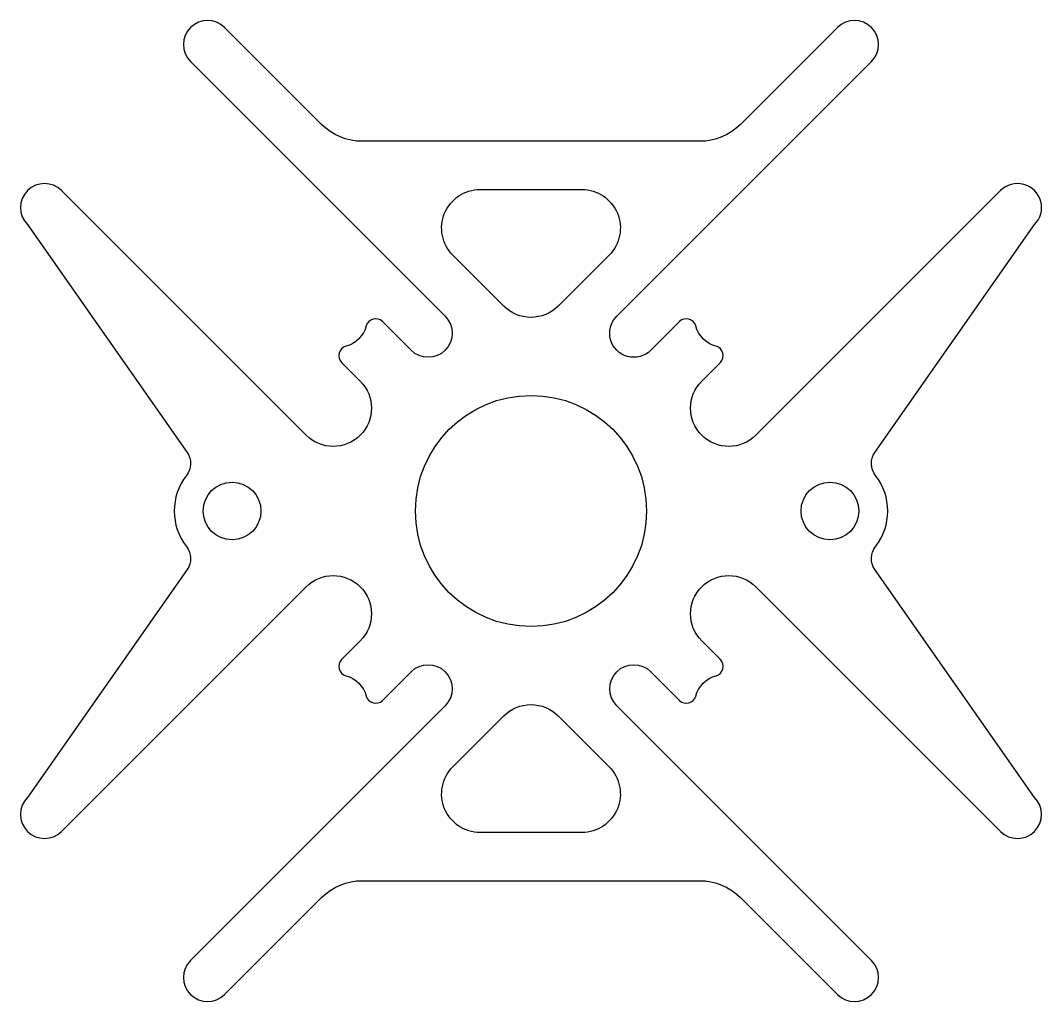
# Model space of a CAD drawing. Header units: millimetres. Extents: x -26.5 to 26.5, y -25.5 to 25.5.
import ezdxf

# ---------------------------------------------------------------- set-up
doc = ezdxf.new("R2010")
doc.units = ezdxf.units.MM

msp = doc.modelspace()

# ---------------------------------------------------------------- linework, layer by layer
for points in [[(4.454, -10.11, -1), (6.221, -8.343), (7.715, -9.836, 0.57735), (8.551, -9.612, -0.267949), (9.612, -8.551, 0.57735), (9.836, -7.715), (8.865, -6.743, -1), (11.676, -3.932), (24.376, -16.631, 1), (26.144, -14.864), (17.853, -3.04, -0.330182), (17.885, -1.849, 0.344853), (17.885, 1.849, -0.330182), (17.853, 3.04), (26.144, 14.864, 1), (24.376, 16.631), (11.676, 3.932, -1), (8.865, 6.743), (9.836, 7.715, 0.57735), (9.612, 8.551, -0.267949), (8.551, 9.612, 0.57735), (7.715, 9.836), (6.221, 8.343, -1), (4.454, 10.11), (17.675, 23.332, 1), (15.907, 25.1), (10.879, 20.071, -0.198912), (8.757, 19.192), (-8.757, 19.192, -0.198912), (-10.879, 20.071), (-15.907, 25.1, 1), (-17.675, 23.332), (-4.454, 10.11, -1), (-6.221, 8.343), (-7.715, 9.836, 0.57735), (-8.551, 9.612, -0.267949), (-9.612, 8.551, 0.57735), (-9.836, 7.715), (-8.865, 6.743, -1), (-11.676, 3.932), (-24.376, 16.631, 1), (-26.144, 14.864), (-17.853, 3.04, -0.330182), (-17.885, 1.849, 0.344853), (-17.885, -1.849, -0.330182), (-17.853, -3.04), (-26.144, -14.864, 1), (-24.376, -16.631), (-11.676, -3.932, -1), (-8.865, -6.743), (-9.836, -7.715, 0.57735), (-9.612, -8.551, -0.267949), (-8.551, -9.612, 0.57735), (-7.715, -9.836), (-6.221, -8.343, -1), (-4.454, -10.11), (-17.675, -23.332, 1), (-15.907, -25.1), (-10.879, -20.071, -0.198912), (-8.757, -19.192), (8.757, -19.192, -0.198912), (10.879, -20.071), (15.907, -25.1, 1), (17.675, -23.332)], [(2.639, 16.692, -0.668179), (4.053, 13.278), (1.414, 10.639, -0.414214), (-1.414, 10.639), (-4.053, 13.278, -0.668179), (-2.639, 16.692)], [(-1.414, -10.639, -0.414214), (1.414, -10.639), (4.053, -13.278, -0.668179), (2.639, -16.692), (-2.639, -16.692, -0.668179), (-4.053, -13.278)]]:
    msp.add_lwpolyline(points, format="xyb", close=True)
for centre, radius in [((0, 0), 6), ((-15.522, 0), 1.5), ((15.522, 0), 1.5)]:
    msp.add_circle(centre, radius)

doc.saveas('drawing.dxf')
